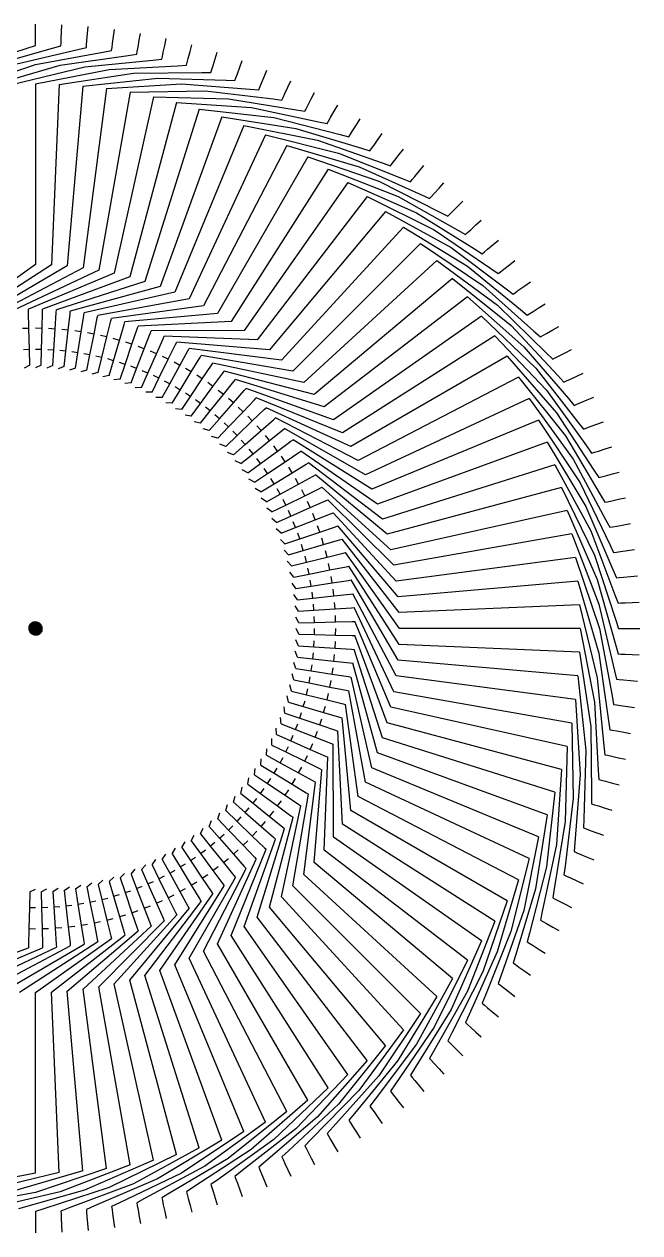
# Model space of a CAD drawing. Header units: millimetres. Extents: x -42.8 to 42.8, y -42.8 to 42.8.
# Drawn here: x -0.8 to 42.8, y -42.8 to 42.8 of the extents above; entities that cross this region are included whole.
import ezdxf

# ---------------------------------------------------------------- set-up
doc = ezdxf.new("R2010")
doc.units = ezdxf.units.MM
doc.layers.add('Clone002', color=7, linetype='CONTINUOUS')

msp = doc.modelspace()

# ---------------------------------------------------------------- linework, layer by layer
at = {"layer": 'Clone002'}
for p, q in [((0, 42.326), (0, 42.826)), ((0, 41.826), (0, 42.326)), ((1.825, 41.786), (1.846, 42.286)), ((1.846, 42.286), (1.868, 42.785)), ((3.646, 41.667), (3.689, 42.165)), ((3.689, 42.165), (3.733, 42.663)), ((5.525, 41.964), (5.59, 42.46)), ((7.35, 41.683), (7.437, 42.175)), ((-5.208, 39.616), (-0.598, 41.127)), ((-3.475, 39.805), (1.196, 41.114)), ((-0.598, 41.127), (0, 41.324)), ((0, 41.526), (0, 41.826)), ((0, 41.324), (0, 41.526)), ((1.196, 41.114), (1.803, 41.284)), ((1.803, 41.284), (1.812, 41.486)), ((1.812, 41.486), (1.825, 41.786)), ((2.989, 41.023), (3.602, 41.166)), ((3.602, 41.166), (3.619, 41.368)), ((3.619, 41.368), (3.646, 41.667)), ((5.394, 40.97), (5.42, 41.171)), ((5.42, 41.171), (5.46, 41.468)), ((5.46, 41.468), (5.525, 41.964)), ((7.211, 40.895), (7.263, 41.191)), ((7.263, 41.191), (7.35, 41.683)), ((9.053, 40.835), (9.161, 41.323)), ((9.161, 41.323), (9.269, 41.811)), ((10.955, 40.884), (11.084, 41.367)), ((-1.735, 39.919), (2.989, 41.023)), ((0.008, 39.957), (4.775, 40.854)), ((1.75, 39.918), (6.553, 40.606)), ((3.49, 39.804), (8.318, 40.282)), ((4.775, 40.854), (5.394, 40.97)), ((6.553, 40.606), (7.176, 40.696)), ((7.176, 40.696), (7.211, 40.895)), ((8.318, 40.282), (8.944, 40.344)), ((8.944, 40.344), (8.988, 40.542)), ((8.988, 40.542), (9.053, 40.835)), ((10.748, 40.111), (10.826, 40.401)), ((10.826, 40.401), (10.955, 40.884)), ((12.578, 39.89), (12.728, 40.367)), ((12.728, 40.367), (12.878, 40.844)), ((-5.037, 38.259), (0.008, 39.957)), ((-3.363, 38.443), (1.75, 39.918)), ((-1.683, 38.553), (3.49, 39.804)), ((0, 38.59), (5.223, 39.614)), ((5.223, 39.614), (10.067, 39.881)), ((6.946, 39.348), (11.797, 39.404)), ((10.067, 39.881), (10.696, 39.915)), ((10.696, 39.915), (10.748, 40.111)), ((11.797, 39.404), (12.426, 39.411)), ((12.426, 39.411), (12.487, 39.604)), ((12.487, 39.604), (12.578, 39.89)), ((14.306, 39.304), (14.477, 39.773)), ((14.477, 39.773), (14.648, 40.243)), ((16.198, 39.104), (16.389, 39.566)), ((0, 38.59), (0, 25.79)), ((1.683, 38.553), (1.125, 25.765)), ((1.683, 38.553), (6.946, 39.348)), ((3.363, 38.443), (8.656, 39.008)), ((5.037, 38.259), (10.349, 38.593)), ((8.656, 39.008), (13.504, 38.852)), ((10.349, 38.593), (15.186, 38.226)), ((13.504, 38.852), (14.134, 38.831)), ((14.134, 38.831), (14.203, 39.022)), ((14.203, 39.022), (14.306, 39.304)), ((15.891, 38.365), (16.006, 38.642)), ((16.006, 38.642), (16.198, 39.104)), ((17.888, 38.36), (18.099, 38.813)), ((3.363, 38.443), (2.248, 25.691)), ((5.037, 38.259), (3.366, 25.569)), ((6.701, 38.003), (4.478, 25.398)), ((6.701, 38.003), (12.022, 38.105)), ((12.022, 38.105), (16.839, 37.527)), ((15.186, 38.226), (15.814, 38.178)), ((15.814, 38.178), (15.891, 38.365)), ((17.55, 37.635), (17.677, 37.907)), ((17.677, 37.907), (17.888, 38.36)), ((19.544, 37.544), (19.775, 37.987)), ((8.352, 37.675), (5.582, 25.178)), ((9.988, 37.275), (6.675, 24.911)), ((8.352, 37.675), (13.673, 37.544)), ((9.988, 37.275), (15.298, 36.912)), ((13.673, 37.544), (18.46, 36.757)), ((15.298, 36.912), (20.046, 35.916)), ((16.839, 37.527), (17.464, 37.452)), ((17.464, 37.452), (17.55, 37.635)), ((19.081, 36.654), (19.175, 36.834)), ((19.175, 36.834), (19.313, 37.1)), ((19.313, 37.1), (19.544, 37.544)), ((21.163, 36.655), (21.413, 37.088)), ((11.604, 36.804), (7.755, 24.596)), ((13.199, 36.262), (8.821, 24.234)), ((11.604, 36.804), (16.893, 36.21)), ((13.199, 36.262), (18.457, 35.438)), ((16.893, 36.21), (21.593, 35.008)), ((18.46, 36.757), (19.081, 36.654)), ((20.763, 35.962), (20.913, 36.222)), ((20.913, 36.222), (21.163, 36.655)), ((22.742, 35.697), (23.011, 36.119)), ((14.768, 35.652), (9.869, 23.826)), ((14.768, 35.652), (19.985, 34.6)), ((18.457, 35.438), (23.1, 34.033)), ((20.046, 35.916), (20.662, 35.787)), ((20.662, 35.787), (20.763, 35.962)), ((22.312, 35.023), (22.473, 35.276)), ((22.473, 35.276), (22.742, 35.697)), ((16.309, 34.974), (10.899, 23.373)), ((16.309, 34.974), (21.475, 33.695)), ((19.985, 34.6), (24.562, 32.993)), ((21.593, 35.008), (22.203, 34.852)), ((22.203, 34.852), (22.312, 35.023)), ((23.819, 34.016), (23.991, 34.262)), ((23.991, 34.262), (24.277, 34.671)), ((24.277, 34.671), (24.564, 35.081)), ((17.819, 34.229), (11.908, 22.876)), ((19.295, 33.419), (12.895, 22.334)), ((17.819, 34.229), (22.924, 32.726)), ((19.295, 33.419), (24.33, 31.695)), ((21.475, 33.695), (25.978, 31.89)), ((23.1, 34.033), (23.702, 33.85)), ((23.702, 33.85), (23.819, 34.016)), ((25.462, 33.183), (25.767, 33.579)), ((25.767, 33.579), (26.071, 33.976)), ((22.924, 32.726), (27.344, 30.726)), ((24.562, 32.993), (25.156, 32.784)), ((25.156, 32.784), (25.28, 32.945)), ((25.28, 32.945), (25.462, 33.183)), ((27.207, 32.423), (27.528, 32.807)), ((20.734, 32.546), (13.857, 21.751)), ((20.734, 32.546), (25.689, 30.604)), ((24.33, 31.695), (28.659, 29.504)), ((25.978, 31.89), (26.562, 31.656)), ((26.562, 31.656), (26.693, 31.811)), ((26.693, 31.811), (26.885, 32.04)), ((26.885, 32.04), (27.207, 32.423)), ((22.134, 31.611), (14.792, 21.126)), ((22.134, 31.611), (27, 29.454)), ((28.055, 30.616), (28.257, 30.837)), ((28.257, 30.837), (28.595, 31.206)), ((28.595, 31.206), (28.933, 31.575)), ((23.492, 30.615), (15.7, 20.46)), ((23.492, 30.615), (28.259, 28.248)), ((25.689, 30.604), (29.918, 28.226)), ((27.344, 30.726), (27.918, 30.467)), ((27.918, 30.467), (28.055, 30.616)), ((29.929, 29.929), (30.283, 30.282)), ((24.805, 29.561), (16.577, 19.756)), ((24.805, 29.561), (29.464, 26.989)), ((27, 29.454), (31.121, 26.894)), ((28.659, 29.504), (29.22, 29.22)), ((29.22, 29.22), (29.363, 29.363)), ((29.363, 29.363), (29.576, 29.575)), ((29.576, 29.575), (29.929, 29.929)), ((26.071, 28.451), (17.423, 19.014)), ((26.071, 28.451), (30.613, 25.678)), ((30.838, 28.257), (31.206, 28.595)), ((31.206, 28.595), (31.575, 28.933)), ((28.259, 28.248), (32.265, 25.511)), ((29.918, 28.226), (30.467, 27.918)), ((30.467, 27.918), (30.616, 28.054)), ((30.616, 28.054), (30.838, 28.257)), ((32.424, 27.206), (32.807, 27.528)), ((27.287, 27.287), (18.236, 18.236)), ((27.287, 27.287), (31.704, 24.318)), ((29.464, 26.989), (33.347, 24.08)), ((31.121, 26.894), (31.656, 26.562)), ((31.656, 26.562), (31.811, 26.692)), ((31.811, 26.692), (32.041, 26.885)), ((32.041, 26.885), (32.424, 27.206)), ((0, 25.79), (-5.378, 21.978)), ((1.125, 25.765), (-4.414, 22.192)), ((28.451, 26.071), (19.014, 17.423)), ((28.451, 26.071), (32.735, 22.912)), ((33.183, 25.462), (33.58, 25.766)), ((33.58, 25.766), (33.976, 26.071)), ((2.248, 25.691), (-3.442, 22.363)), ((3.366, 25.569), (-2.463, 22.492)), ((4.478, 25.398), (-1.48, 22.578)), ((5.582, 25.178), (-0.494, 22.621)), ((6.675, 24.911), (0.494, 22.621)), ((30.613, 25.678), (34.365, 22.602)), ((32.265, 25.511), (32.784, 25.156)), ((32.784, 25.156), (32.945, 25.279)), ((32.945, 25.279), (33.183, 25.462)), ((7.755, 24.596), (1.48, 22.578)), ((8.821, 24.234), (2.463, 22.492)), ((29.561, 24.805), (19.756, 16.577)), ((29.561, 24.805), (33.703, 21.462)), ((31.704, 24.318), (35.318, 21.082)), ((33.347, 24.08), (33.85, 23.702)), ((34.016, 23.818), (34.262, 23.99)), ((34.262, 23.99), (34.672, 24.277)), ((34.672, 24.277), (35.081, 24.564)), ((9.869, 23.826), (3.442, 22.363)), ((10.899, 23.373), (4.414, 22.192)), ((30.615, 23.492), (20.46, 15.7)), ((30.615, 23.492), (34.607, 19.972)), ((33.85, 23.702), (34.016, 23.818)), ((-0.489, 22.433), (-0.494, 22.621)), ((-0.464, 21.263), (-0.489, 22.433)), ((0.464, 21.263), (0.49, 22.433)), ((0.49, 22.433), (0.494, 22.621)), ((1.391, 21.223), (1.468, 22.39)), ((1.468, 22.39), (1.48, 22.578)), ((2.315, 21.142), (2.443, 22.305)), ((2.443, 22.305), (2.463, 22.492)), ((3.413, 22.177), (3.442, 22.363)), ((11.908, 22.876), (5.378, 21.978)), ((12.895, 22.334), (6.332, 21.722)), ((32.735, 22.912), (36.204, 19.521)), ((34.365, 22.602), (34.852, 22.203)), ((34.852, 22.203), (35.023, 22.312)), ((35.023, 22.312), (35.276, 22.473)), ((35.276, 22.473), (35.698, 22.742)), ((35.698, 22.742), (36.119, 23.01)), ((3.235, 21.021), (3.413, 22.177)), ((4.149, 20.859), (4.378, 22.007)), ((4.378, 22.007), (4.414, 22.192)), ((5.055, 20.659), (5.333, 21.795)), ((5.333, 21.795), (5.378, 21.978)), ((5.952, 20.418), (6.279, 21.542)), ((6.279, 21.542), (6.332, 21.722)), ((7.213, 21.247), (7.273, 21.426)), ((13.857, 21.751), (7.273, 21.426)), ((31.611, 22.134), (21.126, 14.792)), ((31.611, 22.134), (35.445, 18.443)), ((33.703, 21.462), (37.021, 17.923)), ((-0.464, 21.263), (-0.928, 21.253)), ((-0.431, 19.763), (-0.464, 21.263)), ((0.464, 21.263), (0, 21.273)), ((0.431, 19.763), (0.464, 21.263)), ((1.391, 21.223), (0.928, 21.253)), ((1.293, 19.726), (1.391, 21.223)), ((2.315, 21.142), (1.854, 21.192)), ((2.152, 19.651), (2.315, 21.142)), ((3.235, 21.021), (2.777, 21.091)), ((3.007, 19.538), (3.235, 21.021)), ((4.149, 20.859), (3.694, 20.95)), ((3.857, 19.388), (4.149, 20.859)), ((5.055, 20.659), (4.604, 20.769)), ((4.699, 19.202), (5.055, 20.659)), ((6.836, 20.139), (7.213, 21.247)), ((7.708, 19.822), (8.133, 20.913)), ((8.133, 20.913), (8.201, 21.088)), ((14.792, 21.126), (8.201, 21.088)), ((9.037, 20.538), (9.113, 20.71)), ((15.7, 20.46), (9.113, 20.71)), ((32.546, 20.734), (21.751, 13.857)), ((32.546, 20.734), (36.216, 16.88)), ((35.318, 21.082), (35.787, 20.662)), ((35.787, 20.662), (35.963, 20.763)), ((35.963, 20.763), (36.222, 20.913)), ((36.222, 20.913), (36.656, 21.163)), ((36.656, 21.163), (37.089, 21.413)), ((-0.431, 19.763), (-0.862, 19.754)), ((-0.407, 18.664), (-0.431, 19.763)), ((0.431, 19.763), (0, 19.773)), ((0.407, 18.664), (0.431, 19.763)), ((1.293, 19.726), (0.863, 19.754)), ((1.221, 18.628), (1.293, 19.726)), ((5.952, 20.418), (5.506, 20.548)), ((5.532, 18.978), (5.952, 20.418)), ((6.354, 18.719), (6.836, 20.139)), ((6.836, 20.139), (6.397, 20.289)), ((7.165, 18.424), (7.708, 19.822)), ((7.708, 19.822), (7.276, 19.99)), ((8.566, 19.467), (9.037, 20.538)), ((9.407, 19.075), (9.924, 20.124)), ((9.924, 20.124), (10.007, 20.293)), ((16.577, 19.756), (10.007, 20.293)), ((10.793, 19.672), (10.883, 19.837)), ((17.423, 19.014), (10.883, 19.837)), ((34.607, 19.972), (37.768, 16.291)), ((37.544, 19.544), (37.987, 19.775)), ((2.152, 19.651), (1.723, 19.698)), ((2.032, 18.557), (2.152, 19.651)), ((3.007, 19.538), (2.581, 19.604)), ((2.84, 18.451), (3.007, 19.538)), ((3.857, 19.388), (3.434, 19.472)), ((3.642, 18.309), (3.857, 19.388)), ((4.699, 19.202), (4.28, 19.304)), ((4.437, 18.133), (4.699, 19.202)), ((5.532, 18.978), (5.118, 19.099)), ((5.224, 17.922), (5.532, 18.978)), ((6.354, 18.719), (5.946, 18.858)), ((7.962, 18.094), (8.566, 19.467)), ((8.566, 19.467), (8.141, 19.654)), ((8.743, 17.73), (9.407, 19.075)), ((9.407, 19.075), (8.991, 19.28)), ((10.23, 18.646), (9.823, 18.87)), ((10.23, 18.646), (10.793, 19.672)), ((11.033, 18.182), (11.64, 19.183)), ((11.64, 19.183), (11.738, 19.344)), ((18.236, 18.236), (11.738, 19.344)), ((33.42, 19.295), (22.335, 12.895)), ((33.42, 19.295), (36.918, 15.284)), ((36.204, 19.521), (36.655, 19.081)), ((36.655, 19.081), (36.834, 19.174)), ((36.834, 19.174), (37.1, 19.313)), ((37.1, 19.313), (37.544, 19.544)), ((-0.407, 18.664), (-0.806, 18.451)), ((0.407, 18.664), (0, 18.468)), ((1.221, 18.628), (0.806, 18.451)), ((2.032, 18.557), (1.61, 18.398)), ((2.84, 18.451), (2.411, 18.31)), ((3.642, 18.309), (3.207, 18.188)), ((4.437, 18.133), (3.997, 18.03)), ((6.001, 17.677), (6.354, 18.719)), ((7.165, 18.424), (6.763, 18.58)), ((6.766, 17.399), (7.165, 18.424)), ((7.519, 17.087), (7.962, 18.094)), ((7.962, 18.094), (7.567, 18.268)), ((9.508, 17.331), (10.23, 18.646)), ((10.255, 16.9), (11.033, 18.182)), ((11.033, 18.182), (10.637, 18.423)), ((11.816, 17.684), (12.466, 18.657)), ((12.466, 18.657), (12.571, 18.813)), ((19.014, 17.423), (12.571, 18.813)), ((12.576, 17.152), (13.268, 18.095)), ((13.268, 18.095), (13.379, 18.247)), ((19.756, 16.577), (13.379, 18.247)), ((35.445, 18.443), (38.443, 14.628)), ((38.36, 17.888), (38.814, 18.099)), ((5.224, 17.922), (4.78, 17.839)), ((6.001, 17.677), (5.554, 17.613)), ((6.766, 17.399), (6.317, 17.354)), ((8.257, 16.743), (8.743, 17.73)), ((8.743, 17.73), (8.356, 17.92)), ((8.979, 16.367), (9.508, 17.331)), ((9.508, 17.331), (9.13, 17.539)), ((10.983, 16.437), (11.816, 17.684)), ((11.816, 17.684), (11.43, 17.942)), ((11.689, 15.942), (12.576, 17.152)), ((12.576, 17.152), (12.202, 17.426)), ((13.312, 16.587), (14.045, 17.499)), ((14.045, 17.499), (14.162, 17.646)), ((20.46, 15.7), (14.162, 17.646)), ((34.229, 17.819), (22.876, 11.908)), ((34.229, 17.819), (37.55, 13.659)), ((37.021, 17.923), (37.452, 17.464)), ((37.452, 17.464), (37.635, 17.549)), ((37.635, 17.549), (37.907, 17.676)), ((37.907, 17.676), (38.36, 17.888)), ((7.519, 17.087), (7.068, 17.062)), ((8.257, 16.743), (7.805, 16.738)), ((8.979, 16.367), (8.528, 16.381)), ((9.685, 15.96), (10.255, 16.9)), ((10.255, 16.9), (9.886, 17.124)), ((10.372, 15.522), (10.983, 16.437)), ((10.983, 16.437), (10.624, 16.676)), ((12.373, 15.417), (13.312, 16.587)), ((13.312, 16.587), (12.95, 16.877)), ((14.023, 15.99), (13.674, 16.296)), ((14.023, 15.99), (14.795, 16.87)), ((14.795, 16.87), (14.919, 17.011)), ((21.126, 14.792), (14.919, 17.011)), ((15.516, 16.208), (15.646, 16.344)), ((21.751, 13.857), (15.646, 16.344)), ((34.974, 16.309), (23.373, 10.899)), ((34.974, 16.309), (38.11, 12.008)), ((36.216, 16.88), (39.044, 12.938)), ((37.768, 16.291), (38.178, 15.814)), ((39.104, 16.197), (39.566, 16.389)), ((9.685, 15.96), (9.234, 15.994)), ((10.372, 15.522), (9.923, 15.576)), ((11.039, 15.055), (11.689, 15.942)), ((11.689, 15.942), (11.341, 16.197)), ((12.373, 15.417), (12.037, 15.687)), ((13.034, 14.862), (14.023, 15.99)), ((14.707, 15.363), (14.372, 15.684)), ((14.707, 15.363), (15.516, 16.208)), ((15.363, 14.707), (16.209, 15.516)), ((16.209, 15.516), (16.345, 15.646)), ((22.335, 12.895), (16.345, 15.646)), ((38.178, 15.814), (38.365, 15.891)), ((38.365, 15.891), (38.642, 16.006)), ((38.642, 16.006), (39.104, 16.197)), ((11.039, 15.055), (10.593, 15.128)), ((11.685, 14.559), (11.243, 14.652)), ((11.685, 14.559), (12.373, 15.417)), ((12.309, 14.035), (13.034, 14.862)), ((13.034, 14.862), (12.71, 15.147)), ((13.67, 14.28), (13.358, 14.578)), ((13.67, 14.28), (14.707, 15.363)), ((14.28, 13.67), (15.363, 14.707)), ((15.363, 14.707), (15.042, 15.042)), ((15.99, 14.023), (16.87, 14.794)), ((16.87, 14.794), (17.011, 14.919)), ((22.876, 11.908), (17.011, 14.919)), ((35.652, 14.767), (23.827, 9.869)), ((35.652, 14.767), (38.597, 10.334)), ((36.918, 15.284), (39.571, 11.222)), ((38.443, 14.628), (38.832, 14.133)), ((39.774, 14.476), (40.243, 14.647)), ((12.309, 14.035), (11.871, 14.147)), ((12.909, 13.485), (13.67, 14.28)), ((14.28, 13.67), (13.982, 13.981)), ((14.863, 13.034), (15.99, 14.023)), ((15.99, 14.023), (15.684, 14.372)), ((16.587, 13.312), (17.499, 14.045)), ((17.499, 14.045), (17.646, 14.162)), ((23.373, 10.899), (17.646, 14.162)), ((38.832, 14.133), (39.022, 14.203)), ((39.022, 14.203), (39.304, 14.305)), ((39.304, 14.305), (39.774, 14.476)), ((12.909, 13.485), (12.477, 13.616)), ((13.485, 12.909), (13.059, 13.059)), ((13.485, 12.909), (14.28, 13.67)), ((14.036, 12.309), (14.863, 13.034)), ((14.863, 13.034), (14.578, 13.358)), ((15.417, 12.373), (16.587, 13.312)), ((16.587, 13.312), (16.296, 13.674)), ((17.152, 12.576), (16.877, 12.95)), ((17.152, 12.576), (18.095, 13.268)), ((18.095, 13.268), (18.247, 13.379)), ((23.827, 9.869), (18.247, 13.379)), ((36.262, 13.198), (24.234, 8.82)), ((36.262, 13.198), (39.011, 8.641)), ((37.55, 13.659), (40.023, 9.485)), ((39.044, 12.938), (39.411, 12.426)), ((40.367, 12.727), (40.844, 12.878)), ((14.036, 12.309), (13.616, 12.477)), ((14.559, 11.685), (15.417, 12.373)), ((15.417, 12.373), (15.147, 12.71)), ((15.942, 11.689), (15.687, 12.037)), ((15.942, 11.689), (17.152, 12.576)), ((17.684, 11.816), (17.426, 12.202)), ((17.684, 11.816), (18.657, 12.466)), ((18.657, 12.466), (18.813, 12.57)), ((24.234, 8.82), (18.813, 12.57)), ((38.11, 12.008), (40.399, 7.731)), ((39.411, 12.426), (39.604, 12.487)), ((39.604, 12.487), (39.89, 12.577)), ((39.89, 12.577), (40.367, 12.727)), ((14.559, 11.685), (14.147, 11.871)), ((15.055, 11.039), (14.652, 11.243)), ((15.055, 11.039), (15.942, 11.689)), ((16.437, 10.983), (16.197, 11.341)), ((16.437, 10.983), (17.684, 11.816)), ((18.182, 11.033), (17.942, 11.43)), ((18.182, 11.033), (19.183, 11.64)), ((19.183, 11.64), (19.344, 11.738)), ((24.596, 7.755), (19.344, 11.738)), ((36.804, 11.604), (24.596, 7.755)), ((36.804, 11.604), (39.351, 6.931)), ((39.571, 11.222), (39.916, 10.695)), ((15.522, 10.371), (15.128, 10.593)), ((15.522, 10.371), (16.437, 10.983)), ((16.9, 10.255), (16.676, 10.624)), ((16.9, 10.255), (18.182, 11.033)), ((18.646, 10.23), (18.423, 10.637)), ((18.646, 10.23), (19.672, 10.792)), ((19.672, 10.792), (19.837, 10.883)), ((24.911, 6.675), (19.837, 10.883)), ((38.597, 10.334), (40.698, 5.961)), ((39.916, 10.695), (40.111, 10.748)), ((40.111, 10.748), (40.401, 10.825)), ((40.401, 10.825), (40.884, 10.955)), ((40.884, 10.955), (41.367, 11.084)), ((15.96, 9.684), (15.576, 9.923)), ((15.96, 9.684), (16.9, 10.255)), ((16.367, 8.979), (17.331, 9.508)), ((17.331, 9.508), (17.124, 9.886)), ((17.331, 9.508), (18.646, 10.23)), ((19.075, 9.407), (18.87, 9.823)), ((19.075, 9.407), (20.124, 9.924)), ((20.124, 9.924), (20.293, 10.007)), ((25.178, 5.582), (20.293, 10.007)), ((37.275, 9.988), (24.911, 6.675)), ((37.275, 9.988), (39.616, 5.208)), ((40.023, 9.485), (40.344, 8.944)), ((16.367, 8.979), (15.994, 9.234)), ((16.743, 8.257), (17.73, 8.743)), ((17.73, 8.743), (17.539, 9.13)), ((17.73, 8.743), (19.075, 9.407)), ((18.094, 7.962), (19.467, 8.566)), ((19.467, 8.566), (19.28, 8.99)), ((19.467, 8.566), (20.538, 9.037)), ((20.538, 9.037), (20.71, 9.113)), ((25.398, 4.478), (20.71, 9.113)), ((39.011, 8.641), (40.919, 4.18)), ((40.344, 8.944), (40.542, 8.988)), ((40.542, 8.988), (40.835, 9.053)), ((40.835, 9.053), (41.323, 9.161)), ((41.323, 9.161), (41.811, 9.269)), ((16.743, 8.257), (16.381, 8.528)), ((17.087, 7.518), (16.738, 7.805)), ((17.087, 7.518), (18.094, 7.962)), ((18.094, 7.962), (17.92, 8.356)), ((19.822, 7.708), (19.654, 8.141)), ((19.822, 7.708), (20.913, 8.132)), ((20.913, 8.132), (21.088, 8.201)), ((25.569, 3.366), (21.088, 8.201)), ((37.675, 8.352), (25.178, 5.582)), ((37.675, 8.352), (39.805, 3.475)), ((40.399, 7.731), (40.696, 7.176)), ((17.399, 6.766), (17.062, 7.067)), ((17.399, 6.766), (18.424, 7.165)), ((18.424, 7.165), (18.268, 7.567)), ((18.424, 7.165), (19.822, 7.708)), ((20.139, 6.836), (19.99, 7.276)), ((20.139, 6.836), (21.247, 7.212)), ((21.247, 7.212), (21.426, 7.273)), ((25.691, 2.248), (21.426, 7.273)), ((39.351, 6.931), (41.062, 2.391)), ((40.696, 7.176), (40.895, 7.211)), ((40.895, 7.211), (41.191, 7.263)), ((41.191, 7.263), (41.683, 7.35)), ((41.683, 7.35), (42.175, 7.436)), ((17.677, 6.001), (17.354, 6.316)), ((17.677, 6.001), (18.719, 6.354)), ((18.719, 6.354), (18.58, 6.763)), ((18.719, 6.354), (20.139, 6.836)), ((20.419, 5.951), (20.289, 6.397)), ((20.419, 5.951), (21.542, 6.279)), ((21.542, 6.279), (21.722, 6.331)), ((25.765, 1.125), (21.722, 6.331)), ((38.003, 6.701), (25.398, 4.478)), ((38.003, 6.701), (39.919, 1.735)), ((17.922, 5.224), (17.613, 5.553)), ((17.922, 5.224), (18.978, 5.532)), ((18.978, 5.532), (18.858, 5.946)), ((18.978, 5.532), (20.419, 5.951)), ((20.659, 5.055), (20.548, 5.506)), ((20.659, 5.055), (21.795, 5.333)), ((21.795, 5.333), (21.978, 5.378)), ((25.79, 0), (21.978, 5.378)), ((39.616, 5.208), (41.127, 0.598)), ((40.698, 5.961), (40.97, 5.394)), ((40.97, 5.394), (41.171, 5.42)), ((41.171, 5.42), (41.468, 5.459)), ((41.468, 5.459), (41.964, 5.524)), ((41.964, 5.524), (42.46, 5.59)), ((18.133, 4.437), (17.839, 4.78)), ((18.133, 4.437), (19.202, 4.699)), ((19.202, 4.699), (19.099, 5.118)), ((19.202, 4.699), (20.659, 5.055)), ((20.86, 4.149), (20.769, 4.604)), ((20.86, 4.149), (22.007, 4.377)), ((22.007, 4.377), (22.192, 4.414)), ((25.765, -1.125), (22.192, 4.414)), ((38.259, 5.037), (25.569, 3.366)), ((38.259, 5.037), (39.957, -0.008)), ((18.309, 3.642), (18.03, 3.997)), ((18.309, 3.642), (19.388, 3.857)), ((19.388, 3.857), (19.304, 4.28)), ((19.388, 3.857), (20.86, 4.149)), ((19.538, 3.007), (19.472, 3.433)), ((21.021, 3.235), (20.95, 3.694)), ((22.177, 3.413), (22.363, 3.442)), ((25.691, -2.248), (22.363, 3.442)), ((39.805, 3.475), (41.114, -1.196)), ((40.919, 4.18), (41.166, 3.601)), ((41.166, 3.601), (41.368, 3.619)), ((41.368, 3.619), (41.667, 3.645)), ((41.667, 3.645), (42.165, 3.689)), ((42.165, 3.689), (42.663, 3.732)), ((18.451, 2.84), (18.188, 3.207)), ((18.451, 2.84), (19.538, 3.007)), ((19.538, 3.007), (21.021, 3.235)), ((19.651, 2.152), (19.604, 2.581)), ((21.021, 3.235), (22.177, 3.413)), ((21.142, 2.315), (21.091, 2.777)), ((38.443, 3.363), (25.691, 2.248)), ((38.443, 3.363), (39.918, -1.75)), ((18.557, 2.032), (18.31, 2.411)), ((18.557, 2.032), (19.651, 2.152)), ((19.651, 2.152), (21.142, 2.315)), ((19.726, 1.293), (19.698, 1.723)), ((21.142, 2.315), (22.305, 2.443)), ((21.223, 1.391), (21.192, 1.854)), ((22.305, 2.443), (22.492, 2.463)), ((25.569, -3.366), (22.492, 2.463)), ((39.919, 1.735), (41.023, -2.989)), ((41.062, 2.391), (41.284, 1.802)), ((41.284, 1.802), (41.487, 1.811)), ((41.487, 1.811), (41.786, 1.824)), ((41.786, 1.824), (42.286, 1.846)), ((42.286, 1.846), (42.785, 1.868)), ((18.628, 1.221), (18.398, 1.61)), ((18.628, 1.221), (19.726, 1.293)), ((19.726, 1.293), (21.223, 1.391)), ((19.763, 0.431), (19.754, 0.862)), ((21.223, 1.391), (22.39, 1.467)), ((21.263, 0.464), (21.253, 0.928)), ((22.39, 1.467), (22.578, 1.48)), ((25.398, -4.478), (22.578, 1.48)), ((38.553, 1.683), (25.765, 1.125)), ((38.553, 1.683), (39.804, -3.49)), ((0, 0), (-0.5, 0.022)), ((0, 0), (-0.5, -0.022)), ((0, 0), (-0.5, 0)), ((0, 0), (-0.498, 0.044)), ((0, 0), (-0.498, -0.044)), ((0, 0), (-0.496, 0.065)), ((0, 0), (-0.496, -0.065)), ((0, 0), (-0.492, 0.087)), ((0, 0), (-0.492, -0.087)), ((0, 0), (-0.488, 0.108)), ((0, 0), (-0.488, -0.108)), ((0, 0), (-0.483, 0.129)), ((0, 0), (-0.483, -0.129)), ((0, 0), (-0.477, 0.15)), ((0, 0), (-0.477, -0.15)), ((0, 0), (-0.47, 0.171)), ((0, 0), (-0.47, -0.171)), ((0, 0), (-0.462, 0.191)), ((0, 0), (-0.462, -0.191)), ((0, 0), (-0.453, 0.211)), ((0, 0), (-0.453, -0.211)), ((0, 0), (-0.444, 0.231)), ((0, 0), (-0.444, -0.231)), ((0, 0), (-0.433, 0.25)), ((0, 0), (-0.433, -0.25)), ((0, 0), (-0.422, 0.269)), ((0, 0), (-0.422, -0.269)), ((0, 0), (-0.41, 0.287)), ((0, 0), (-0.41, -0.287)), ((0, 0), (-0.397, 0.304)), ((0, 0), (-0.397, -0.304)), ((0, 0), (-0.383, 0.321)), ((0, 0), (-0.383, -0.321)), ((0, 0), (-0.369, 0.338)), ((0, 0), (-0.369, -0.338)), ((0, 0), (-0.354, 0.354)), ((0, 0), (-0.354, -0.354)), ((0, 0), (-0.338, 0.369)), ((0, 0), (-0.338, -0.369)), ((0, 0), (-0.321, 0.383)), ((0, 0), (-0.321, -0.383)), ((0, 0), (-0.304, 0.397)), ((0, 0), (-0.304, -0.397)), ((0, 0), (-0.287, 0.41)), ((0, 0), (-0.287, -0.41)), ((0, 0), (-0.269, 0.422)), ((0, 0), (-0.269, -0.422)), ((0, 0), (-0.25, 0.433)), ((0, 0), (-0.25, -0.433)), ((0, 0), (-0.231, 0.444)), ((0, 0), (-0.231, -0.444)), ((0, 0), (-0.211, 0.453)), ((0, 0), (-0.211, -0.453)), ((0, 0), (-0.191, 0.462)), ((0, 0), (-0.191, -0.462)), ((0, 0), (-0.171, 0.47)), ((0, 0), (-0.171, -0.47)), ((0, 0), (-0.15, 0.477)), ((0, 0), (-0.15, -0.477)), ((0, 0), (-0.129, 0.483)), ((0, 0), (-0.129, -0.483)), ((0, 0), (-0.108, 0.488)), ((0, 0), (-0.108, -0.488)), ((0, 0), (-0.087, 0.492)), ((0, 0), (-0.087, -0.492)), ((0, 0), (-0.065, 0.496)), ((0, 0), (-0.065, -0.496)), ((0, 0), (-0.044, 0.498)), ((0, 0), (-0.044, -0.498)), ((0, 0), (-0.022, 0.5)), ((0, 0), (-0.022, -0.5)), ((0, 0), (0, 0.5)), ((0, 0), (0.022, 0.5)), ((0, 0), (0.044, 0.498)), ((0, 0), (0.065, 0.496)), ((0, 0), (0.087, 0.492)), ((0, 0), (0.108, 0.488)), ((0, 0), (0.129, 0.483)), ((0, 0), (0.15, 0.477)), ((0, 0), (0.171, 0.47)), ((0, 0), (0.191, 0.462)), ((0, 0), (0.211, 0.453)), ((0, 0), (0.231, 0.444)), ((0, 0), (0.25, 0.433)), ((0, 0), (0.269, 0.422)), ((0, 0), (0.287, 0.41)), ((0, 0), (0.304, 0.397)), ((0, 0), (0.321, 0.383)), ((0, 0), (0.338, 0.369)), ((0, 0), (0.354, 0.354)), ((0, 0), (0.369, 0.338)), ((0, 0), (0.383, 0.321)), ((0, 0), (0.397, 0.304)), ((0, 0), (0.41, 0.287)), ((0, 0), (0.422, 0.269)), ((0, 0), (0.433, 0.25)), ((0, 0), (0.444, 0.231)), ((0, 0), (0.453, 0.211)), ((0, 0), (0.462, 0.191)), ((0, 0), (0.47, 0.171)), ((0, 0), (0.477, 0.15)), ((0, 0), (0.483, 0.129)), ((0, 0), (0.488, 0.108)), ((0, 0), (0.492, 0.087)), ((0, 0), (0.496, 0.065)), ((0, 0), (0.498, 0.044)), ((0, 0), (0.5, 0.022)), ((0, 0), (0, -0.5)), ((0, 0), (0.5, 0)), ((0, 0), (0.5, -0.022)), ((0, 0), (0.498, -0.044)), ((0, 0), (0.496, -0.065)), ((0, 0), (0.492, -0.087)), ((0, 0), (0.488, -0.108)), ((0, 0), (0.483, -0.129)), ((0, 0), (0.477, -0.15)), ((0, 0), (0.47, -0.171)), ((0, 0), (0.462, -0.191)), ((0, 0), (0.453, -0.211)), ((0, 0), (0.444, -0.231)), ((0, 0), (0.433, -0.25)), ((0, 0), (0.422, -0.269)), ((0, 0), (0.41, -0.287)), ((0, 0), (0.397, -0.304)), ((0, 0), (0.383, -0.321)), ((0, 0), (0.369, -0.338)), ((0, 0), (0.354, -0.354)), ((0, 0), (0.338, -0.369)), ((0, 0), (0.321, -0.383)), ((0, 0), (0.304, -0.397)), ((0, 0), (0.287, -0.41)), ((0, 0), (0.269, -0.422)), ((0, 0), (0.25, -0.433)), ((0, 0), (0.231, -0.444)), ((0, 0), (0.211, -0.453)), ((0, 0), (0.191, -0.462)), ((0, 0), (0.171, -0.47)), ((0, 0), (0.15, -0.477)), ((0, 0), (0.129, -0.483)), ((0, 0), (0.108, -0.488)), ((0, 0), (0.087, -0.492)), ((0, 0), (0.065, -0.496)), ((0, 0), (0.044, -0.498)), ((0, 0), (0.022, -0.5)), ((18.664, 0.407), (18.451, 0.806)), ((18.664, 0.407), (19.763, 0.431)), ((19.763, 0.431), (21.263, 0.464)), ((21.263, 0.464), (22.433, 0.489)), ((22.433, 0.489), (22.621, 0.494)), ((25.178, -5.582), (22.621, 0.494)), ((41.127, 0.598), (41.324, 0)), ((18.628, -1.221), (18.451, -0.806)), ((18.664, -0.407), (18.468, 0)), ((18.664, -0.407), (19.763, -0.431)), ((19.763, -0.431), (19.773, 0)), ((19.763, -0.431), (21.263, -0.464)), ((21.263, -0.464), (21.273, 0)), ((21.263, -0.464), (22.433, -0.49)), ((22.433, -0.49), (22.621, -0.494)), ((24.911, -6.675), (22.621, -0.494)), ((38.59, 0), (25.79, 0)), ((38.59, 0), (39.614, -5.223)), ((39.957, -0.008), (40.854, -4.775)), ((41.324, 0), (41.526, 0)), ((41.526, 0), (41.826, 0)), ((41.826, 0), (42.326, 0)), ((42.326, 0), (42.826, 0)), ((18.557, -2.032), (18.398, -1.61)), ((18.628, -1.221), (19.726, -1.293)), ((19.726, -1.293), (19.754, -0.863)), ((19.726, -1.293), (21.223, -1.391)), ((21.223, -1.391), (21.253, -0.928)), ((21.223, -1.391), (22.39, -1.468)), ((22.39, -1.468), (22.578, -1.48)), ((24.596, -7.755), (22.578, -1.48)), ((38.553, -1.683), (25.765, -1.125)), ((38.553, -1.683), (39.348, -6.946)), ((41.114, -1.196), (41.284, -1.803)), ((18.451, -2.84), (18.31, -2.411)), ((18.557, -2.032), (19.651, -2.152)), ((19.651, -2.152), (19.698, -1.723)), ((19.651, -2.152), (21.142, -2.315)), ((21.142, -2.315), (21.192, -1.854)), ((21.142, -2.315), (22.305, -2.443)), ((22.305, -2.443), (22.492, -2.463)), ((24.234, -8.821), (22.492, -2.463)), ((38.443, -3.363), (25.691, -2.248)), ((39.918, -1.75), (40.606, -6.553)), ((41.284, -1.803), (41.486, -1.812)), ((41.486, -1.812), (41.786, -1.825)), ((41.786, -1.825), (42.286, -1.846)), ((42.286, -1.846), (42.785, -1.868)), ((18.309, -3.642), (18.188, -3.207)), ((18.451, -2.84), (19.538, -3.007)), ((19.538, -3.007), (19.604, -2.581)), ((19.538, -3.007), (21.021, -3.235)), ((21.021, -3.235), (21.091, -2.777)), ((21.021, -3.235), (22.177, -3.413)), ((22.177, -3.413), (22.363, -3.442)), ((38.259, -5.037), (25.569, -3.366)), ((38.443, -3.363), (39.008, -8.656)), ((41.023, -2.989), (41.166, -3.602)), ((18.133, -4.437), (18.03, -3.997)), ((18.309, -3.642), (19.388, -3.857)), ((19.202, -4.699), (19.304, -4.28)), ((19.388, -3.857), (19.472, -3.434)), ((19.388, -3.857), (20.859, -4.149)), ((20.859, -4.149), (20.95, -3.694)), ((20.859, -4.149), (22.007, -4.378)), ((23.826, -9.869), (22.363, -3.442)), ((39.804, -3.49), (40.282, -8.318)), ((41.166, -3.602), (41.368, -3.619)), ((41.368, -3.619), (41.667, -3.646)), ((41.667, -3.646), (42.165, -3.689)), ((42.165, -3.689), (42.663, -3.733)), ((17.922, -5.224), (17.839, -4.78)), ((18.133, -4.437), (19.202, -4.699)), ((18.978, -5.532), (19.099, -5.118)), ((19.202, -4.699), (20.659, -5.055)), ((20.659, -5.055), (20.769, -4.604)), ((20.659, -5.055), (21.795, -5.333)), ((22.007, -4.378), (22.192, -4.414)), ((23.373, -10.899), (22.192, -4.414)), ((38.003, -6.701), (25.398, -4.478)), ((38.259, -5.037), (38.593, -10.349)), ((40.854, -4.775), (40.97, -5.394)), ((17.677, -6.001), (17.613, -5.554)), ((17.922, -5.224), (18.978, -5.532)), ((18.719, -6.354), (18.858, -5.946)), ((18.978, -5.532), (20.418, -5.952)), ((20.418, -5.952), (20.548, -5.506)), ((20.418, -5.952), (21.542, -6.279)), ((21.795, -5.333), (21.978, -5.378)), ((22.876, -11.908), (21.978, -5.378)), ((37.675, -8.352), (25.178, -5.582)), ((39.614, -5.223), (39.881, -10.067)), ((40.97, -5.394), (41.171, -5.42)), ((41.171, -5.42), (41.468, -5.46)), ((41.468, -5.46), (41.964, -5.525)), ((41.964, -5.525), (42.46, -5.59)), ((17.399, -6.766), (17.354, -6.317)), ((17.399, -6.766), (18.424, -7.165)), ((17.677, -6.001), (18.719, -6.354)), ((18.424, -7.165), (18.58, -6.763)), ((18.719, -6.354), (20.139, -6.836)), ((20.139, -6.836), (20.289, -6.397)), ((20.139, -6.836), (21.247, -7.213)), ((21.542, -6.279), (21.722, -6.332)), ((22.334, -12.895), (21.722, -6.332)), ((37.275, -9.988), (24.911, -6.675)), ((38.003, -6.701), (38.105, -12.022)), ((40.606, -6.553), (40.696, -7.176)), ((17.087, -7.519), (17.062, -7.068)), ((17.087, -7.519), (18.094, -7.962)), ((18.094, -7.962), (18.268, -7.567)), ((18.424, -7.165), (19.822, -7.708)), ((19.822, -7.708), (19.99, -7.276)), ((19.822, -7.708), (20.913, -8.133)), ((21.247, -7.213), (21.426, -7.273)), ((21.751, -13.857), (21.426, -7.273)), ((39.348, -6.946), (39.404, -11.797)), ((40.696, -7.176), (40.895, -7.211)), ((40.895, -7.211), (41.191, -7.263)), ((41.191, -7.263), (41.683, -7.35)), ((41.683, -7.35), (42.175, -7.437)), ((16.367, -8.979), (16.381, -8.528)), ((16.743, -8.257), (16.738, -7.805)), ((16.743, -8.257), (17.73, -8.743)), ((17.73, -8.743), (17.92, -8.356)), ((18.094, -7.962), (19.467, -8.566)), ((19.467, -8.566), (19.654, -8.141)), ((20.913, -8.133), (21.088, -8.201)), ((21.126, -14.792), (21.088, -8.201)), ((36.804, -11.604), (24.596, -7.755)), ((37.675, -8.352), (37.544, -13.673)), ((40.282, -8.318), (40.344, -8.944)), ((15.96, -9.685), (15.994, -9.234)), ((16.367, -8.979), (17.331, -9.508)), ((17.331, -9.508), (17.539, -9.13)), ((17.73, -8.743), (19.075, -9.407)), ((19.075, -9.407), (19.28, -8.991)), ((19.075, -9.407), (20.124, -9.924)), ((19.467, -8.566), (20.538, -9.037)), ((20.46, -15.7), (20.71, -9.113)), ((20.538, -9.037), (20.71, -9.113)), ((36.262, -13.199), (24.234, -8.821)), ((39.008, -8.656), (38.852, -13.504)), ((40.344, -8.944), (40.542, -8.988)), ((40.542, -8.988), (40.835, -9.053)), ((40.835, -9.053), (41.323, -9.161)), ((41.323, -9.161), (41.811, -9.269)), ((15.522, -10.372), (15.576, -9.923)), ((15.96, -9.685), (16.9, -10.255)), ((16.9, -10.255), (17.124, -9.886)), ((16.9, -10.255), (18.182, -11.033)), ((17.331, -9.508), (18.646, -10.23)), ((18.646, -10.23), (18.87, -9.823)), ((18.646, -10.23), (19.672, -10.793)), ((19.756, -16.577), (20.293, -10.007)), ((20.124, -9.924), (20.293, -10.007)), ((35.652, -14.768), (23.826, -9.869)), ((37.275, -9.988), (36.912, -15.298)), ((39.881, -10.067), (39.915, -10.696)), ((15.055, -11.039), (15.128, -10.593)), ((15.055, -11.039), (15.942, -11.689)), ((15.522, -10.372), (16.437, -10.983)), ((16.437, -10.983), (16.676, -10.624)), ((16.437, -10.983), (17.684, -11.816)), ((18.182, -11.033), (18.423, -10.637)), ((18.182, -11.033), (19.183, -11.64)), ((19.014, -17.423), (19.837, -10.883)), ((19.672, -10.793), (19.837, -10.883)), ((34.974, -16.309), (23.373, -10.899)), ((38.593, -10.349), (38.226, -15.186)), ((39.915, -10.696), (40.111, -10.748)), ((40.111, -10.748), (40.401, -10.826)), ((40.401, -10.826), (40.884, -10.955)), ((40.884, -10.955), (41.367, -11.084)), ((14.035, -12.309), (14.147, -11.871)), ((14.559, -11.685), (14.652, -11.243)), ((14.559, -11.685), (15.417, -12.373)), ((15.942, -11.689), (16.197, -11.341)), ((15.942, -11.689), (17.152, -12.576)), ((17.684, -11.816), (17.942, -11.43)), ((17.684, -11.816), (18.657, -12.466)), ((18.236, -18.236), (19.344, -11.738)), ((19.183, -11.64), (19.344, -11.738)), ((34.229, -17.819), (22.876, -11.908)), ((36.804, -11.604), (36.21, -16.893)), ((39.404, -11.797), (39.411, -12.426)), ((13.485, -12.909), (13.616, -12.477)), ((14.035, -12.309), (14.862, -13.034)), ((14.862, -13.034), (15.147, -12.71)), ((15.417, -12.373), (15.687, -12.037)), ((15.417, -12.373), (16.587, -13.312)), ((17.152, -12.576), (17.426, -12.202)), ((17.152, -12.576), (18.095, -13.268)), ((17.423, -19.014), (18.813, -12.571)), ((18.657, -12.466), (18.813, -12.571)), ((38.105, -12.022), (37.527, -16.839)), ((39.411, -12.426), (39.604, -12.487)), ((39.604, -12.487), (39.89, -12.578)), ((39.89, -12.578), (40.367, -12.728)), ((40.367, -12.728), (40.844, -12.878)), ((12.309, -14.036), (12.477, -13.616)), ((12.909, -13.485), (13.059, -13.059)), ((12.909, -13.485), (13.67, -14.28)), ((13.485, -12.909), (14.28, -13.67)), ((14.28, -13.67), (14.578, -13.358)), ((14.28, -13.67), (15.363, -14.707)), ((14.862, -13.034), (15.99, -14.023)), ((15.99, -14.023), (16.296, -13.674)), ((16.577, -19.756), (18.247, -13.379)), ((16.587, -13.312), (16.877, -12.95)), ((16.587, -13.312), (17.499, -14.045)), ((18.095, -13.268), (18.247, -13.379)), ((33.419, -19.295), (22.334, -12.895)), ((36.262, -13.199), (35.438, -18.457)), ((37.544, -13.673), (36.757, -18.46)), ((38.852, -13.504), (38.831, -14.134)), ((11.685, -14.559), (11.871, -14.147)), ((11.685, -14.559), (12.373, -15.417)), ((12.309, -14.036), (13.034, -14.863)), ((13.67, -14.28), (13.981, -13.982)), ((13.67, -14.28), (14.707, -15.363)), ((15.363, -14.707), (15.684, -14.372)), ((15.7, -20.46), (17.646, -14.162)), ((15.99, -14.023), (16.87, -14.795)), ((17.499, -14.045), (17.646, -14.162)), ((32.546, -20.734), (21.751, -13.857)), ((38.831, -14.134), (39.022, -14.203)), ((39.022, -14.203), (39.304, -14.306)), ((39.304, -14.306), (39.773, -14.477)), ((39.773, -14.477), (40.243, -14.648)), ((10.371, -15.522), (10.593, -15.128)), ((11.039, -15.055), (11.243, -14.652)), ((11.039, -15.055), (11.689, -15.942)), ((12.373, -15.417), (12.71, -15.147)), ((12.373, -15.417), (13.312, -16.587)), ((13.034, -14.863), (13.358, -14.578)), ((13.034, -14.863), (14.023, -15.99)), ((14.707, -15.363), (15.042, -15.042)), ((14.707, -15.363), (15.516, -16.209)), ((14.792, -21.126), (17.011, -14.919)), ((15.363, -14.707), (16.208, -15.516)), ((16.87, -14.795), (17.011, -14.919)), ((31.611, -22.134), (21.126, -14.792)), ((35.652, -14.768), (34.6, -19.985)), ((36.912, -15.298), (35.916, -20.046)), ((38.226, -15.186), (38.178, -15.814)), ((8.979, -16.367), (9.234, -15.994)), ((9.684, -15.96), (9.923, -15.576)), ((9.684, -15.96), (10.255, -16.9)), ((10.371, -15.522), (10.983, -16.437)), ((10.983, -16.437), (11.341, -16.197)), ((11.689, -15.942), (12.037, -15.687)), ((11.689, -15.942), (12.576, -17.152)), ((13.857, -21.751), (16.344, -15.646)), ((14.023, -15.99), (14.372, -15.684)), ((14.023, -15.99), (14.794, -16.87)), ((15.516, -16.209), (15.646, -16.345)), ((16.208, -15.516), (16.344, -15.646)), ((30.615, -23.492), (20.46, -15.7)), ((38.178, -15.814), (38.365, -15.891)), ((38.365, -15.891), (38.642, -16.006)), ((38.642, -16.006), (39.104, -16.198)), ((39.104, -16.198), (39.566, -16.389)), ((6.766, -17.399), (7.067, -17.062)), ((7.518, -17.087), (7.805, -16.738)), ((7.518, -17.087), (7.962, -18.094)), ((8.257, -16.743), (8.528, -16.381)), ((8.257, -16.743), (8.743, -17.73)), ((8.979, -16.367), (9.508, -17.331)), ((9.508, -17.331), (9.886, -17.124)), ((10.255, -16.9), (10.624, -16.676)), ((10.255, -16.9), (11.033, -18.182)), ((10.983, -16.437), (11.816, -17.684)), ((11.908, -22.876), (14.919, -17.011)), ((12.576, -17.152), (12.95, -16.877)), ((12.895, -22.335), (15.646, -16.345)), ((13.312, -16.587), (13.674, -16.296)), ((13.312, -16.587), (14.045, -17.499)), ((14.794, -16.87), (14.919, -17.011)), ((29.561, -24.805), (19.756, -16.577)), ((34.974, -16.309), (33.695, -21.475)), ((36.21, -16.893), (35.008, -21.593)), ((37.527, -16.839), (37.452, -17.464)), ((4.437, -18.133), (4.78, -17.839)), ((5.224, -17.922), (5.553, -17.613)), ((5.224, -17.922), (5.532, -18.978)), ((6.001, -17.677), (6.316, -17.354)), ((6.001, -17.677), (6.354, -18.719)), ((6.766, -17.399), (7.165, -18.424)), ((7.962, -18.094), (8.356, -17.92)), ((8.743, -17.73), (9.13, -17.539)), ((8.743, -17.73), (9.407, -19.075)), ((9.508, -17.331), (10.23, -18.646)), ((10.899, -23.373), (14.162, -17.646)), ((11.033, -18.182), (11.43, -17.942)), ((11.816, -17.684), (12.202, -17.426)), ((11.816, -17.684), (12.466, -18.657)), ((12.576, -17.152), (13.268, -18.095)), ((14.045, -17.499), (14.162, -17.646)), ((28.451, -26.071), (19.014, -17.423)), ((34.229, -17.819), (32.726, -22.924)), ((37.452, -17.464), (37.635, -17.55)), ((37.635, -17.55), (37.907, -17.677)), ((37.907, -17.677), (38.36, -17.888)), ((38.36, -17.888), (38.813, -18.099)), ((-0.407, -18.664), (-0.431, -19.763)), ((-0.407, -18.664), (0, -18.468)), ((0.407, -18.664), (0.806, -18.451)), ((0.407, -18.664), (0.431, -19.763)), ((1.221, -18.628), (1.61, -18.398)), ((1.221, -18.628), (1.293, -19.726)), ((2.032, -18.557), (2.411, -18.31)), ((2.032, -18.557), (2.152, -19.651)), ((2.84, -18.451), (3.207, -18.188)), ((2.84, -18.451), (3.007, -19.538)), ((3.642, -18.309), (3.997, -18.03)), ((3.642, -18.309), (3.857, -19.388)), ((4.437, -18.133), (4.699, -19.202)), ((6.354, -18.719), (6.763, -18.58)), ((6.354, -18.719), (6.836, -20.139)), ((7.165, -18.424), (7.567, -18.268)), ((7.165, -18.424), (7.708, -19.822)), ((7.962, -18.094), (8.566, -19.467)), ((8.82, -24.234), (12.57, -18.813)), ((9.869, -23.827), (13.379, -18.247)), ((10.23, -18.646), (10.637, -18.423)), ((10.23, -18.646), (10.792, -19.672)), ((11.033, -18.182), (11.64, -19.183)), ((12.466, -18.657), (12.57, -18.813)), ((13.268, -18.095), (13.379, -18.247)), ((27.287, -27.287), (18.236, -18.236)), ((35.438, -18.457), (34.033, -23.1)), ((36.757, -18.46), (36.654, -19.081)), ((1.293, -19.726), (1.723, -19.698)), ((2.152, -19.651), (2.581, -19.604)), ((2.152, -19.651), (2.315, -21.142)), ((3.007, -19.538), (3.433, -19.472)), ((3.007, -19.538), (3.235, -21.021)), ((3.857, -19.388), (4.28, -19.304)), ((3.857, -19.388), (4.149, -20.86)), ((4.699, -19.202), (5.118, -19.099)), ((4.699, -19.202), (5.055, -20.659)), ((5.532, -18.978), (5.946, -18.858)), ((5.532, -18.978), (5.951, -20.419)), ((7.708, -19.822), (8.141, -19.654)), ((7.755, -24.596), (11.738, -19.344)), ((8.566, -19.467), (8.99, -19.28)), ((8.566, -19.467), (9.037, -20.538)), ((9.407, -19.075), (9.823, -18.87)), ((9.407, -19.075), (9.924, -20.124)), ((10.792, -19.672), (10.883, -19.837)), ((11.64, -19.183), (11.738, -19.344)), ((26.071, -28.451), (17.423, -19.014)), ((33.419, -19.295), (31.695, -24.33)), ((36.654, -19.081), (36.834, -19.175)), ((36.834, -19.175), (37.1, -19.313)), ((37.1, -19.313), (37.544, -19.544)), ((37.544, -19.544), (37.987, -19.775)), ((-0.431, -19.763), (-0.464, -21.263)), ((-0.431, -19.763), (0, -19.773)), ((0.431, -19.763), (0.862, -19.754)), ((0.431, -19.763), (0.464, -21.263)), ((1.293, -19.726), (1.391, -21.223)), ((5.055, -20.659), (5.506, -20.548)), ((5.582, -25.178), (10.007, -20.293)), ((5.951, -20.419), (6.397, -20.289)), ((5.951, -20.419), (6.279, -21.542)), ((6.675, -24.911), (10.883, -19.837)), ((6.836, -20.139), (7.276, -19.99)), ((6.836, -20.139), (7.212, -21.247)), ((7.708, -19.822), (8.132, -20.913)), ((9.037, -20.538), (9.113, -20.71)), ((9.924, -20.124), (10.007, -20.293)), ((23.492, -30.615), (15.7, -20.46)), ((24.805, -29.561), (16.577, -19.756)), ((34.6, -19.985), (32.993, -24.562)), ((35.916, -20.046), (35.787, -20.662)), ((-0.464, -21.263), (-0.49, -22.433)), ((-0.464, -21.263), (0, -21.273)), ((0.464, -21.263), (0.928, -21.253)), ((0.464, -21.263), (0.489, -22.433)), ((1.391, -21.223), (1.854, -21.192)), ((1.391, -21.223), (1.467, -22.39)), ((2.315, -21.142), (2.777, -21.091)), ((2.315, -21.142), (2.443, -22.305)), ((3.235, -21.021), (3.694, -20.95)), ((3.235, -21.021), (3.413, -22.177)), ((3.366, -25.569), (8.201, -21.088)), ((4.149, -20.86), (4.604, -20.769)), ((4.149, -20.86), (4.377, -22.007)), ((4.478, -25.398), (9.113, -20.71)), ((5.055, -20.659), (5.333, -21.795)), ((7.212, -21.247), (7.273, -21.426)), ((8.132, -20.913), (8.201, -21.088)), ((22.134, -31.611), (14.792, -21.126)), ((32.546, -20.734), (30.604, -25.689)), ((35.787, -20.662), (35.962, -20.763)), ((35.962, -20.763), (36.222, -20.913)), ((36.222, -20.913), (36.655, -21.163)), ((36.655, -21.163), (37.088, -21.413)), ((-1.125, -25.765), (4.414, -22.192)), ((0, -25.79), (5.378, -21.978)), ((1.125, -25.765), (6.331, -21.722)), ((2.248, -25.691), (7.273, -21.426)), ((3.413, -22.177), (3.442, -22.363)), ((4.377, -22.007), (4.414, -22.192)), ((5.333, -21.795), (5.378, -21.978)), ((6.279, -21.542), (6.331, -21.722)), ((20.734, -32.546), (13.857, -21.751)), ((31.611, -22.134), (29.454, -27)), ((33.695, -21.475), (31.89, -25.978)), ((35.008, -21.593), (34.852, -22.203)), ((34.852, -22.203), (35.023, -22.312)), ((-6.675, -24.911), (-0.494, -22.621)), ((-5.582, -25.178), (0.494, -22.621)), ((-4.478, -25.398), (1.48, -22.578)), ((-3.366, -25.569), (2.463, -22.492)), ((-2.248, -25.691), (3.442, -22.363)), ((-0.49, -22.433), (-0.494, -22.621)), ((0.489, -22.433), (0.494, -22.621)), ((1.467, -22.39), (1.48, -22.578)), ((2.443, -22.305), (2.463, -22.492)), ((17.819, -34.229), (11.908, -22.876)), ((19.295, -33.42), (12.895, -22.335)), ((32.726, -22.924), (30.726, -27.344)), ((34.033, -23.1), (33.85, -23.702)), ((35.023, -22.312), (35.276, -22.473)), ((35.276, -22.473), (35.697, -22.742)), ((35.697, -22.742), (36.119, -23.011)), ((14.767, -35.652), (9.869, -23.827)), ((16.309, -34.974), (10.899, -23.373)), ((30.615, -23.492), (28.248, -28.259)), ((33.85, -23.702), (34.016, -23.819)), ((34.016, -23.819), (34.262, -23.991)), ((11.604, -36.804), (7.755, -24.596)), ((13.198, -36.262), (8.82, -24.234)), ((29.561, -24.805), (26.989, -29.464)), ((31.695, -24.33), (29.504, -28.659)), ((32.993, -24.562), (32.784, -25.156)), ((34.262, -23.991), (34.671, -24.277)), ((34.671, -24.277), (35.081, -24.564)), ((3.363, -38.443), (2.248, -25.691)), ((5.037, -38.259), (3.366, -25.569)), ((6.701, -38.003), (4.478, -25.398)), ((8.352, -37.675), (5.582, -25.178)), ((9.988, -37.275), (6.675, -24.911)), ((30.604, -25.689), (28.226, -29.918)), ((32.784, -25.156), (32.945, -25.28)), ((32.945, -25.28), (33.183, -25.462)), ((33.183, -25.462), (33.579, -25.767)), ((0, -38.59), (0, -25.79)), ((1.683, -38.553), (1.125, -25.765)), ((28.451, -26.071), (25.678, -30.613)), ((31.89, -25.978), (31.656, -26.562)), ((33.579, -25.767), (33.976, -26.071)), ((27.287, -27.287), (24.318, -31.704)), ((29.454, -27), (26.894, -31.121)), ((30.726, -27.344), (30.467, -27.918)), ((31.656, -26.562), (31.811, -26.693)), ((31.811, -26.693), (32.04, -26.885)), ((32.04, -26.885), (32.423, -27.207)), ((32.423, -27.207), (32.807, -27.528)), ((28.248, -28.259), (25.511, -32.265)), ((30.467, -27.918), (30.616, -28.055)), ((30.616, -28.055), (30.837, -28.257)), ((30.837, -28.257), (31.206, -28.595)), ((26.071, -28.451), (22.912, -32.735)), ((29.504, -28.659), (29.22, -29.22)), ((31.206, -28.595), (31.575, -28.933)), ((24.805, -29.561), (21.462, -33.703)), ((26.989, -29.464), (24.08, -33.347)), ((28.226, -29.918), (27.918, -30.467)), ((29.22, -29.22), (29.363, -29.363)), ((29.363, -29.363), (29.575, -29.576)), ((29.575, -29.576), (29.929, -29.929)), ((29.929, -29.929), (30.282, -30.283)), ((23.492, -30.615), (19.972, -34.607)), ((25.678, -30.613), (22.602, -34.365)), ((27.918, -30.467), (28.054, -30.616)), ((28.054, -30.616), (28.257, -30.838)), ((22.134, -31.611), (18.443, -35.445)), ((26.894, -31.121), (26.562, -31.656)), ((26.562, -31.656), (26.692, -31.811)), ((28.257, -30.838), (28.595, -31.206)), ((28.595, -31.206), (28.933, -31.575)), ((20.734, -32.546), (16.88, -36.216)), ((24.318, -31.704), (21.082, -35.318)), ((25.511, -32.265), (25.156, -32.784)), ((26.692, -31.811), (26.885, -32.041)), ((26.885, -32.041), (27.206, -32.424)), ((27.206, -32.424), (27.528, -32.807)), ((22.912, -32.735), (19.521, -36.204)), ((24.08, -33.347), (23.702, -33.85)), ((25.156, -32.784), (25.279, -32.945)), ((25.279, -32.945), (25.462, -33.183)), ((25.462, -33.183), (25.766, -33.58)), ((17.819, -34.229), (13.659, -37.55)), ((19.295, -33.42), (15.284, -36.918)), ((21.462, -33.703), (17.923, -37.021)), ((23.702, -33.85), (23.818, -34.016)), ((23.818, -34.016), (23.99, -34.262)), ((25.766, -33.58), (26.071, -33.976)), ((16.309, -34.974), (12.008, -38.11)), ((19.972, -34.607), (16.291, -37.768)), ((22.602, -34.365), (22.203, -34.852)), ((22.203, -34.852), (22.312, -35.023)), ((22.312, -35.023), (22.473, -35.276)), ((23.99, -34.262), (24.277, -34.672)), ((24.277, -34.672), (24.564, -35.081)), ((14.767, -35.652), (10.334, -38.597)), ((18.443, -35.445), (14.628, -38.443)), ((21.082, -35.318), (20.662, -35.787)), ((20.662, -35.787), (20.763, -35.963)), ((20.763, -35.963), (20.913, -36.222)), ((22.473, -35.276), (22.742, -35.698)), ((22.742, -35.698), (23.01, -36.119)), ((11.604, -36.804), (6.931, -39.351)), ((13.198, -36.262), (8.641, -39.011)), ((16.88, -36.216), (12.938, -39.044)), ((19.521, -36.204), (19.081, -36.655)), ((19.081, -36.655), (19.174, -36.834)), ((20.913, -36.222), (21.163, -36.656)), ((21.163, -36.656), (21.413, -37.089)), ((8.352, -37.675), (3.475, -39.805)), ((9.988, -37.275), (5.208, -39.616)), ((13.659, -37.55), (9.485, -40.023)), ((15.284, -36.918), (11.222, -39.571)), ((17.923, -37.021), (17.464, -37.452)), ((17.464, -37.452), (17.549, -37.635)), ((17.549, -37.635), (17.676, -37.907)), ((19.174, -36.834), (19.313, -37.1)), ((19.313, -37.1), (19.544, -37.544)), ((19.544, -37.544), (19.775, -37.987)), ((3.363, -38.443), (-1.75, -39.918)), ((5.037, -38.259), (-0.008, -39.957)), ((6.701, -38.003), (1.735, -39.919)), ((12.008, -38.11), (7.731, -40.399)), ((14.628, -38.443), (14.133, -38.832)), ((16.291, -37.768), (15.814, -38.178)), ((15.814, -38.178), (15.891, -38.365)), ((15.891, -38.365), (16.006, -38.642)), ((17.676, -37.907), (17.888, -38.36)), ((17.888, -38.36), (18.099, -38.814)), ((0, -38.59), (-5.223, -39.614)), ((1.683, -38.553), (-3.49, -39.804)), ((6.931, -39.351), (2.391, -41.062)), ((8.641, -39.011), (4.18, -40.919)), ((10.334, -38.597), (5.961, -40.698)), ((12.938, -39.044), (12.426, -39.411)), ((14.133, -38.832), (14.203, -39.022)), ((14.203, -39.022), (14.305, -39.304)), ((14.305, -39.304), (14.476, -39.774)), ((16.006, -38.642), (16.197, -39.104)), ((16.197, -39.104), (16.389, -39.566)), ((-0.008, -39.957), (-4.775, -40.854)), ((1.735, -39.919), (-2.989, -41.023)), ((3.475, -39.805), (-1.196, -41.114)), ((5.208, -39.616), (0.598, -41.127)), ((9.485, -40.023), (8.944, -40.344)), ((11.222, -39.571), (10.695, -39.916)), ((10.695, -39.916), (10.748, -40.111)), ((10.748, -40.111), (10.825, -40.401)), ((12.426, -39.411), (12.487, -39.604)), ((12.487, -39.604), (12.577, -39.89)), ((12.577, -39.89), (12.727, -40.367)), ((14.476, -39.774), (14.647, -40.243)), ((2.391, -41.062), (1.802, -41.284)), ((4.18, -40.919), (3.601, -41.166)), ((5.961, -40.698), (5.394, -40.97)), ((5.394, -40.97), (5.42, -41.171)), ((7.731, -40.399), (7.176, -40.696)), ((7.176, -40.696), (7.211, -40.895)), ((7.211, -40.895), (7.263, -41.191)), ((8.944, -40.344), (8.988, -40.542)), ((8.988, -40.542), (9.053, -40.835)), ((9.053, -40.835), (9.161, -41.323)), ((10.825, -40.401), (10.955, -40.884)), ((10.955, -40.884), (11.084, -41.367)), ((12.727, -40.367), (12.878, -40.844)), ((0.598, -41.127), (0, -41.324)), ((0, -41.324), (0, -41.526)), ((0, -41.526), (0, -41.826)), ((0, -41.826), (0, -42.326)), ((1.802, -41.284), (1.811, -41.487)), ((1.811, -41.487), (1.824, -41.786)), ((1.824, -41.786), (1.846, -42.286)), ((3.601, -41.166), (3.619, -41.368)), ((3.619, -41.368), (3.645, -41.667)), ((3.645, -41.667), (3.689, -42.165)), ((5.42, -41.171), (5.459, -41.468)), ((5.459, -41.468), (5.524, -41.964)), ((5.524, -41.964), (5.59, -42.46)), ((7.263, -41.191), (7.35, -41.683)), ((7.35, -41.683), (7.436, -42.175)), ((9.161, -41.323), (9.269, -41.811)), ((0, -42.326), (0, -42.826)), ((1.846, -42.286), (1.868, -42.785)), ((3.689, -42.165), (3.732, -42.663))]:
    msp.add_line(p, q, dxfattribs=at)

doc.saveas('drawing.dxf')
